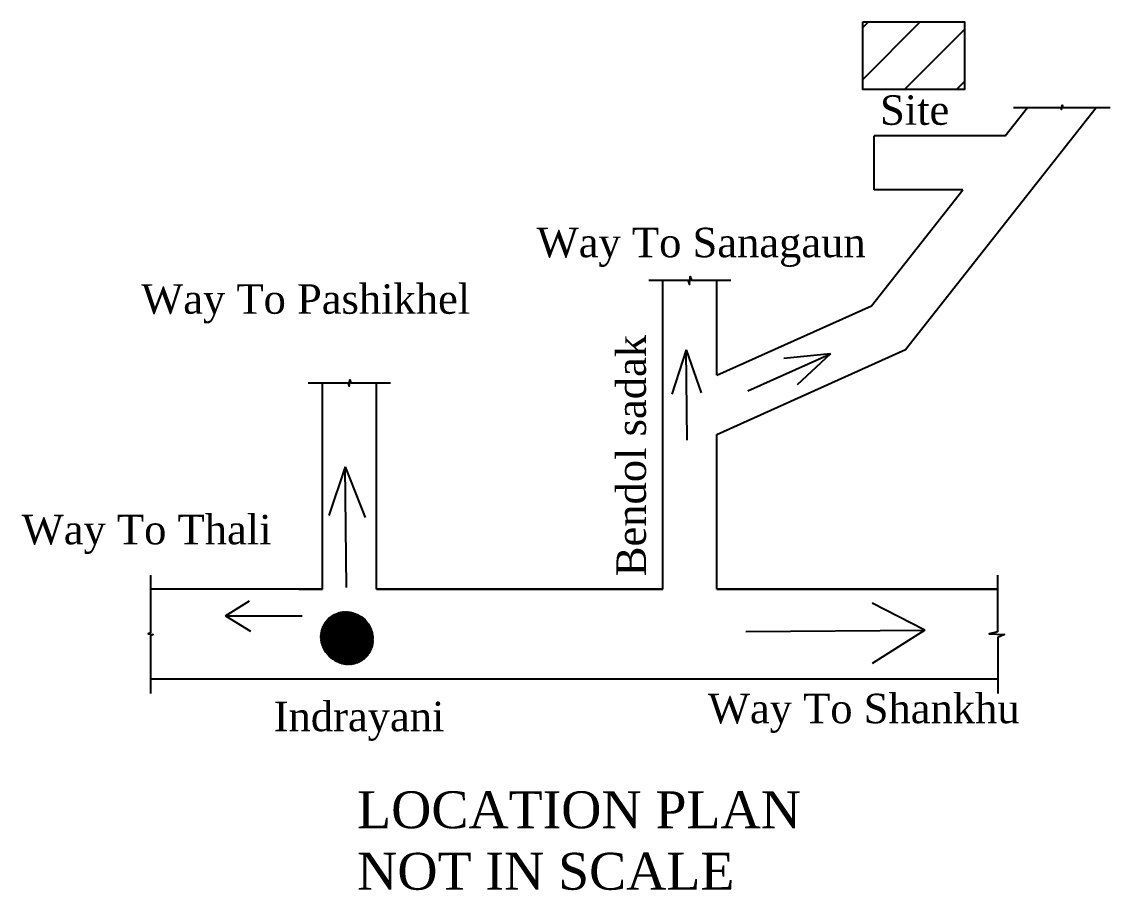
# Model space of a CAD drawing. Header units: inches. Extents: x 367408 to 389323, y -53247 to -41521.
# Drawn here: x 388859.7 to 389322.7, y -41890 to -41520.8 of the extents above; entities that cross this region are included whole.
import ezdxf

# ---------------------------------------------------------------- set-up
doc = ezdxf.new("R2010")
doc.units = ezdxf.units.IN
doc.header["$LTSCALE"] = 2
doc.header["$MEASUREMENT"] = 0
doc.linetypes.add('DASHED2', pattern=[0.375, 0.25, -0.125])
doc.layers.get('0').update_dxf_attribs({"linetype": 'CONTINUOUS'})
for name, color, linetype, lineweight in [('A_Title Text', 105, 'CONTINUOUS', 60), ('DW-SEC', 24, 'CONTINUOUS', 25), ('river', 7, 'DASHED2', 25)]:
    doc.layers.add(name, color=color, linetype=linetype, lineweight=lineweight)
doc.layers.add('WAll', color=20, linetype='CONTINUOUS')
doc.styles.add('14 INCH', font='times.ttf', dxfattribs={"height": 14})
doc.styles.get("Standard").update_dxf_attribs({"font": 'ARIALN.TTF'})

msp = doc.modelspace()

# ---------------------------------------------------------------- hatches: boundary and pattern name
at = {"layer": 'A_Title Text'}
h = msp.add_hatch(dxfattribs=at)
h.set_pattern_fill('ANSI31', color=256, scale=1.25)
h.set_pattern_definition([(45, (345832.22708, -24655.77856), (-0.11048543456, 0.11048543456), [])])
h.paths.add_polyline_path([(388987.22, -41782.75, 1), (389008.94, -41782.75, 1)])
at = {"layer": 'DW-SEC'}
h = msp.add_hatch(dxfattribs=at)
h.set_pattern_fill('ANSI31', color=256, scale=125)
h.set_pattern_definition([(45, (345818.121, -24354.372), (-11.0485435, 11.0485435), [])])
h.paths.add_polyline_path([(389260.75, -41520.81), (389217.41, -41520.81), (389217.41, -41549.63), (389260.75, -41549.63)])

# ---------------------------------------------------------------- linework, layer by layer
at = {"linetype": 'Continuous', "ltscale": 0.5}
for points in [[(389281.47, -41557.29), (389301.62, -41557.29), (389301.96, -41558.07), (389302.21, -41556.26), (389302.56, -41557.29), (389322.69, -41557.29)], [(389126.41, -41630.68), (389143.03, -41630.68), (389143.75, -41632.46), (389144, -41629.1), (389144.54, -41630.68), (389161.35, -41630.68)], [(388981.57, -41674.33), (388998.36, -41674.33), (388998.91, -41675.66), (388999.16, -41672.95), (388999.63, -41674.33), (389016.51, -41674.33)], [(388914.46, -41756.04), (388914.48, -41780.59), (388913.41, -41781.04), (388915.53, -41781.29), (388914.48, -41781.81), (388914.5, -41806.28)], [(389274.74, -41756.04), (389274.8, -41780.09), (389271.2, -41781.04), (389277.69, -41781.28), (389274.81, -41782.58), (389274.87, -41806.28)]]:
    msp.add_lwpolyline(points, dxfattribs=at)
at = {"layer": 'river', "color": 1, "linetype": 'Continuous', "ltscale": 10}
for p, q in [((389235.62, -41660.11), (389316.69, -41557.29)), ((389278.01, -41569.29), (389287.47, -41557.29)), ((389278.01, -41569.29), (389222.27, -41569.29)), ((389222.27, -41592.23), (389222.27, -41569.29)), ((389221.08, -41641.49), (389259.92, -41592.23)), ((389259.92, -41592.23), (389222.27, -41592.23)), ((389132.41, -41762.04), (389132.41, -41630.68)), ((389155.35, -41671.07), (389155.35, -41630.68)), ((389155.35, -41671.07), (389221.08, -41641.49)), ((389142.29, -41660.2), (389136.23, -41679.16)), ((389142.69, -41698.7), (389142.29, -41660.2)), ((389142.29, -41660.2), (389148.66, -41678.52)), ((389155.35, -41696.23), (389235.62, -41660.11)), ((389168.58, -41677.75), (389203.69, -41661.95)), ((389203.69, -41661.95), (389183.89, -41664)), ((389203.69, -41661.95), (389189.46, -41675.13)), ((388987.57, -41762.04), (388987.57, -41674.33)), ((389010.51, -41762.04), (389010.51, -41674.33)), ((389155.35, -41762.04), (389155.35, -41696.23)), ((388997.29, -41710.02), (388990.28, -41730.73)), ((388997.76, -41761.35), (388997.29, -41710.02)), ((388997.29, -41710.02), (389005.73, -41731.52)), ((388987.57, -41762.04), (388914.46, -41762.04)), ((388977.7, -41762.04), (388987.57, -41762.04)), ((389010.51, -41762.04), (389132.41, -41762.04)), ((389132.41, -41762.04), (389010.51, -41762.04)), ((389155.35, -41762.04), (389274.76, -41762.04)), ((389274.76, -41762.04), (389155.35, -41762.04)), ((388946.36, -41773.26), (388956.56, -41766.89)), ((389243.85, -41779.41), (389221.39, -41767.94)), ((388946.36, -41773.26), (388957.04, -41779.79)), ((388946.36, -41773.26), (388979.02, -41773.26)), ((389167.69, -41780.05), (389243.85, -41779.41)), ((389243.85, -41779.41), (389221.39, -41793.59)), ((389274.86, -41800.28), (388914.5, -41800.28))]:
    msp.add_line(p, q, dxfattribs=at)
msp.add_circle((388998.08, -41782.75), 10.86, dxfattribs=at)
at = {"layer": 'WAll'}
msp.add_lwpolyline([(389217.41, -41520.81), (389260.75, -41520.81), (389260.75, -41549.63), (389217.41, -41549.63)], close=True, dxfattribs=at)

# ---------------------------------------------------------------- texts
at = {"insert": (389002.35, -41847.92), "char_height": 15.677, "width": 3988.78, "attachment_point": 1}
msp.add_mtext('{\\fTimes New Roman|b0|i0|c0|p18;LOCATION PLAN\\PNOT IN SCALE}', dxfattribs=at)
at = {"layer": 'river', "color": 7, "linetype": 'Continuous', "ltscale": 10, "char_height": 12.543, "width": 211.8878, "attachment_point": 1, "style": '14 INCH'}
for s, insert in [('Site', (389224.75, -41552.05)), ('Way To Sanagaun', (389078.72, -41608.35)), ('Way To Pashikhel', (388910.48, -41632.38)), ('Way To Thali', (388859.66, -41730.39)), ('Indrayani', (388966.86, -41809.82)), ('Way To Shankhu', (389151.54, -41806.44))]:
    msp.add_mtext(s, dxfattribs=dict(at, insert=insert))
at = {"layer": 'river', "color": 7, "linetype": 'Continuous', "ltscale": 10, "insert": (389112.64, -41756.51), "char_height": 12.543, "width": 211.8878, "attachment_point": 1, "rotation": 90, "style": '14 INCH'}
msp.add_mtext('Bendol sadak', dxfattribs=at)

doc.saveas('drawing.dxf')
